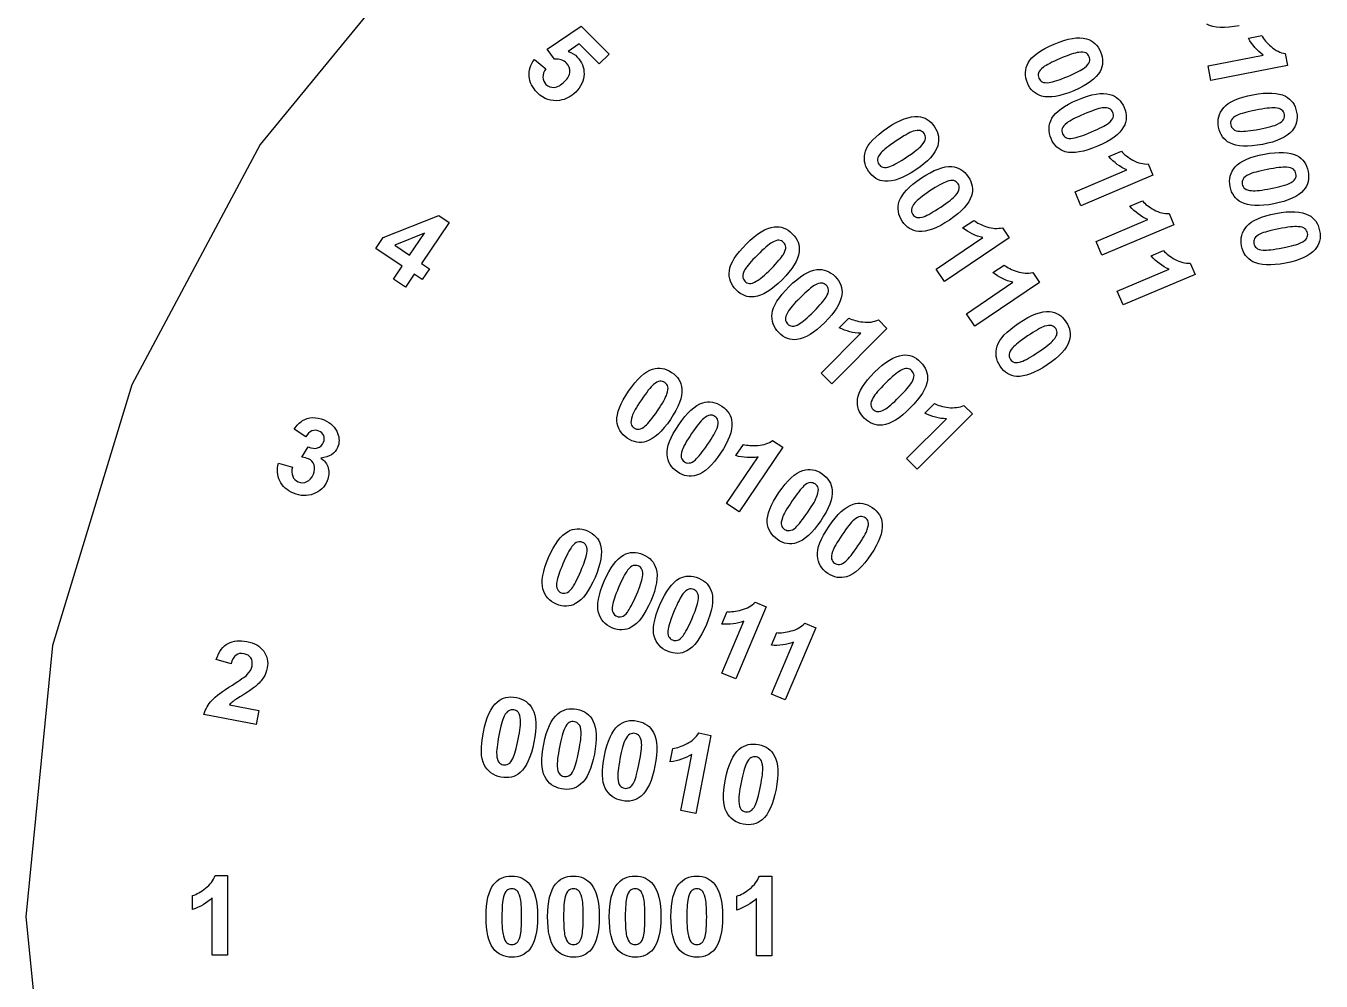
# Model space of a CAD drawing. Header units: millimetres. Extents: x -30 to 665, y 85 to 335.
# Drawn here: x 415 to 531.5, y 204.2 to 290.1 of the extents above; entities that cross this region are included whole.
import ezdxf

# ---------------------------------------------------------------- set-up
doc = ezdxf.new("R2010")
doc.units = ezdxf.units.MM
doc.layers.get('0').update_dxf_attribs({"lineweight": 25, "true_color": 0xffffff})
doc.layers.add('Gravure1', color=3, linetype='Continuous', lineweight=25, true_color=0x00ff00)

msp = doc.modelspace()

# ---------------------------------------------------------------- linework, layer by layer
for p, q in [((451.61, 298.39), (436.07, 279.45)), ((436.07, 279.45), (424.52, 257.84)), ((424.52, 257.84), (417.4, 234.39)), ((417.4, 234.39), (415, 210)), ((415, 210), (417.4, 185.61))]:
    msp.add_line(p, q)
at = {"layer": 'Gravure1'}
for p, q in [((461.89, 288.01), (464.95, 290.1)), ((464.95, 290.1), (467.46, 287.59)), ((524.97, 289.01), (526.17, 289.24)), ((462.54, 287.13), (461.89, 288.01)), ((464.78, 288.5), (463.79, 287.8)), ((466.57, 286.71), (464.78, 288.5)), ((460.74, 287.1), (461.78, 286.25)), ((467.46, 287.59), (466.57, 286.71)), ((521.34, 286.54), (526.3, 287.5)), ((528.28, 287.63), (528.49, 286.56)), ((521.59, 285.22), (521.34, 286.54)), ((528.49, 286.56), (521.59, 285.22)), ((512.43, 278.36), (513.55, 278.84)), ((515.95, 277.7), (516.38, 276.7)), ((509.38, 275.19), (514.04, 277.16)), ((516.38, 276.7), (509.91, 273.95)), ((509.91, 273.95), (509.38, 275.19)), ((514.32, 273.9), (515.44, 274.37)), ((447.14, 271.09), (452.14, 273.07)), ((452.14, 273.07), (453.08, 272.44)), ((511.28, 270.72), (515.93, 272.7)), ((517.85, 273.24), (518.27, 272.23)), ((450.86, 271.47), (448.18, 270.39)), ((449.52, 269.49), (450.86, 271.47)), ((453.08, 272.44), (450.6, 268.76)), ((499.26, 271.95), (500.27, 272.63)), ((502.85, 271.97), (503.46, 271.07)), ((518.27, 272.23), (511.8, 269.49)), ((446.48, 270.11), (447.14, 271.09)), ((448.18, 270.39), (449.52, 269.49)), ((496.89, 268.25), (501.08, 271.08)), ((503.46, 271.07), (497.64, 267.14)), ((511.8, 269.49), (511.28, 270.72)), ((448.86, 268.51), (446.48, 270.11)), ((516.22, 269.43), (517.34, 269.91)), ((448.07, 267.34), (448.86, 268.51)), ((450.6, 268.76), (451.32, 268.28)), ((451.32, 268.28), (450.66, 267.3)), ((497.64, 267.14), (496.89, 268.25)), ((501.98, 267.93), (502.99, 268.61)), ((513.17, 266.26), (517.83, 268.23)), ((519.74, 268.77), (520.17, 267.77)), ((449.15, 266.62), (448.07, 267.34)), ((449.94, 267.78), (449.15, 266.62)), ((450.66, 267.3), (449.94, 267.78)), ((499.6, 264.23), (503.79, 267.06)), ((506.17, 267.05), (500.35, 263.12)), ((505.57, 267.95), (506.17, 267.05)), ((520.17, 267.77), (513.7, 265.02)), ((513.7, 265.02), (513.17, 266.26)), ((488.17, 262.97), (489.03, 263.84)), ((491.69, 263.68), (492.46, 262.91)), ((500.35, 263.12), (499.6, 264.23)), ((486.54, 258.89), (490.11, 262.47)), ((492.46, 262.91), (487.49, 257.94)), ((487.49, 257.94), (486.54, 258.89)), ((500.15, 255.22), (495.18, 250.25)), ((495.86, 255.28), (496.72, 256.15)), ((499.38, 255.99), (500.15, 255.22)), ((494.23, 251.2), (497.8, 254.78)), ((440.18, 253.16), (439.13, 253.84)), ((482.17, 252.84), (483.08, 252.23)), ((439.82, 251.32), (440.39, 252.27)), ((478.85, 251.47), (479.54, 252.48)), ((483.08, 252.23), (479.15, 246.41)), ((437.73, 250.8), (438.98, 250.44)), ((478.03, 247.16), (480.86, 251.35)), ((495.18, 250.25), (494.23, 251.2)), ((479.15, 246.41), (478.03, 247.16)), ((481.6, 237.87), (478.85, 231.4)), ((480.59, 238.3), (481.6, 237.87)), ((477.6, 236.32), (478.07, 237.44)), ((477.61, 231.92), (479.59, 236.58)), ((482.06, 234.42), (482.54, 235.55)), ((486.06, 235.97), (483.31, 229.5)), ((485.06, 236.4), (486.06, 235.97)), ((482.08, 230.03), (484.05, 234.68)), ((433.45, 232.74), (432.13, 233.14)), ((478.85, 231.4), (477.61, 231.92)), ((483.31, 229.5), (482.08, 230.03)), ((433.3, 229.06), (435.96, 228.54)), ((435.96, 228.54), (435.72, 227.29)), ((435.72, 227.29), (431.01, 228.2)), ((476.62, 226.31), (475.26, 219.27)), ((475.53, 226.53), (476.62, 226.31)), ((472.96, 223.92), (473.2, 225.14)), ((473.91, 219.54), (474.9, 224.6)), ((475.26, 219.27), (473.91, 219.54)), ((432.03, 213.71), (433.14, 213.71)), ((433.14, 213.71), (433.14, 206.54)), ((480.98, 213.65), (482.09, 213.65)), ((482.09, 213.65), (482.09, 206.48)), ((430, 210.66), (430, 211.9)), ((431.77, 206.54), (431.77, 211.69)), ((478.95, 210.6), (478.95, 211.85)), ((480.72, 206.48), (480.72, 211.64)), ((433.14, 206.54), (431.77, 206.54)), ((482.09, 206.48), (480.72, 206.48))]:
    msp.add_line(p, q, dxfattribs=at)
for points in [[(524.15, 290.13), (522.85, 289.88), (521.88, 289.92), (521.22, 290.26)], [(507.51, 288.48), (508.72, 289), (509.68, 289.16), (510.4, 288.96)], [(510.4, 288.96), (510.98, 288.8), (511.41, 288.41), (511.67, 287.78)], [(526.3, 287.5), (525.76, 287.9), (525.31, 288.4), (524.97, 289.01)], [(526.17, 289.24), (526.34, 288.92), (526.63, 288.59), (527.02, 288.25)], [(463.79, 287.8), (464.11, 287.7), (464.38, 287.54), (464.6, 287.32)], [(505.17, 286.81), (505.49, 287.4), (506.27, 287.96), (507.51, 288.48)], [(527.02, 288.25), (527.42, 287.9), (527.84, 287.7), (528.28, 287.63)], [(460.27, 285.59), (460.22, 286.12), (460.38, 286.63), (460.74, 287.1)], [(463.64, 286.76), (463.37, 287.03), (463, 287.16), (462.54, 287.13)], [(463.94, 286), (463.96, 286.29), (463.86, 286.54), (463.64, 286.76)], [(464.6, 287.32), (465.02, 286.89), (465.22, 286.38), (465.21, 285.79)], [(505.09, 284.99), (504.83, 285.62), (504.85, 286.22), (505.17, 286.81)], [(508.04, 287.18), (507.29, 286.86), (506.78, 286.6), (506.53, 286.41)], [(509.71, 287.74), (509.35, 287.69), (508.8, 287.51), (508.04, 287.18)], [(510.34, 287.69), (510.19, 287.76), (509.98, 287.78), (509.71, 287.74)], [(510.23, 286.36), (510.48, 286.56), (510.63, 286.73), (510.68, 286.89)], [(510.65, 287.35), (510.59, 287.5), (510.48, 287.61), (510.34, 287.69)], [(510.68, 286.89), (510.72, 287.04), (510.71, 287.2), (510.65, 287.35)], [(511.67, 287.78), (511.94, 287.16), (511.92, 286.57), (511.63, 286.03)], [(461.01, 284.1), (460.56, 284.56), (460.31, 285.06), (460.27, 285.59)], [(461.78, 286.25), (461.59, 286.01), (461.5, 285.76), (461.51, 285.5)], [(461.51, 285.5), (461.52, 285.24), (461.61, 285.03), (461.78, 284.85)], [(463.46, 285.11), (463.77, 285.42), (463.93, 285.71), (463.94, 286)], [(465.21, 285.79), (465.19, 285.19), (464.94, 284.64), (464.46, 284.15)], [(506.09, 285.88), (506.05, 285.73), (506.06, 285.57), (506.12, 285.42)], [(506.53, 286.41), (506.28, 286.21), (506.13, 286.04), (506.09, 285.88)], [(507.06, 285.03), (507.41, 285.08), (507.97, 285.26), (508.72, 285.58)], [(508.72, 285.58), (509.48, 285.9), (509.98, 286.16), (510.23, 286.36)], [(511.63, 286.03), (511.28, 285.39), (510.49, 284.81), (509.27, 284.29)], [(461.78, 284.85), (461.98, 284.66), (462.23, 284.57), (462.53, 284.59)], [(462.53, 284.59), (462.83, 284.62), (463.14, 284.79), (463.46, 285.11)], [(506.37, 283.81), (505.79, 283.97), (505.36, 284.36), (505.09, 284.99)], [(506.12, 285.42), (506.18, 285.27), (506.29, 285.16), (506.43, 285.08)], [(509.27, 284.29), (508.05, 283.77), (507.09, 283.61), (506.37, 283.81)], [(506.43, 285.08), (506.58, 285.01), (506.79, 284.99), (507.06, 285.03)], [(463.01, 283.42), (462.25, 283.3), (461.59, 283.53), (461.01, 284.1)], [(464.46, 284.15), (464.05, 283.75), (463.57, 283.5), (463.01, 283.42)], [(507.3, 281.81), (507.62, 282.4), (508.4, 282.95), (509.63, 283.48)], [(509.63, 283.48), (510.84, 283.99), (511.81, 284.15), (512.52, 283.96)], [(512.52, 283.96), (513.11, 283.79), (513.53, 283.4), (513.8, 282.78)], [(522.75, 282.77), (523.18, 283.28), (524.06, 283.66), (525.38, 283.92)], [(525.38, 283.92), (526.67, 284.17), (527.64, 284.13), (528.3, 283.79)], [(528.3, 283.79), (528.84, 283.51), (529.18, 283.03), (529.31, 282.37)], [(492.51, 280.95), (493.6, 281.68), (494.51, 282.02), (495.25, 281.97)], [(495.25, 281.97), (495.86, 281.92), (496.35, 281.62), (496.73, 281.05)], [(510.17, 282.18), (509.41, 281.86), (508.91, 281.6), (508.66, 281.4)], [(511.83, 282.74), (511.48, 282.69), (510.92, 282.5), (510.17, 282.18)], [(512.46, 282.68), (512.32, 282.76), (512.11, 282.78), (511.83, 282.74)], [(512.77, 282.34), (512.71, 282.49), (512.61, 282.6), (512.46, 282.68)], [(512.8, 281.88), (512.85, 282.04), (512.84, 282.19), (512.77, 282.34)], [(513.8, 282.78), (514.06, 282.15), (514.05, 281.57), (513.75, 281.03)], [(522.29, 281), (522.16, 281.67), (522.31, 282.26), (522.75, 282.77)], [(523.99, 282.09), (523.71, 281.95), (523.53, 281.81), (523.45, 281.67)], [(525.63, 282.54), (524.82, 282.38), (524.28, 282.23), (523.99, 282.09)], [(527.38, 282.74), (527.02, 282.76), (526.44, 282.7), (525.63, 282.54)], [(527.98, 282.55), (527.85, 282.66), (527.65, 282.72), (527.38, 282.74)], [(528.21, 282.16), (528.18, 282.32), (528.1, 282.45), (527.98, 282.55)], [(528.14, 281.7), (528.22, 281.85), (528.25, 282), (528.21, 282.16)], [(529.31, 282.37), (529.44, 281.7), (529.3, 281.14), (528.9, 280.67)], [(490.53, 278.86), (490.74, 279.5), (491.39, 280.19), (492.51, 280.95)], [(496.73, 281.05), (497.11, 280.49), (497.2, 279.92), (497.02, 279.33)], [(507.22, 279.98), (506.95, 280.61), (506.98, 281.22), (507.3, 281.81)], [(508.21, 280.88), (508.17, 280.72), (508.18, 280.57), (508.24, 280.42)], [(508.66, 281.4), (508.41, 281.21), (508.26, 281.03), (508.21, 280.88)], [(510.85, 280.58), (511.6, 280.9), (512.11, 281.16), (512.36, 281.35)], [(513.75, 281.03), (513.4, 280.39), (512.62, 279.81), (511.39, 279.29)], [(512.36, 281.35), (512.61, 281.55), (512.75, 281.73), (512.8, 281.88)], [(523.3, 279.59), (522.75, 279.87), (522.42, 280.34), (522.29, 281)], [(523.45, 281.67), (523.37, 281.53), (523.35, 281.38), (523.38, 281.22)], [(523.38, 281.22), (523.41, 281.06), (523.49, 280.93), (523.62, 280.82)], [(523.62, 280.82), (523.74, 280.71), (523.94, 280.65), (524.22, 280.64)], [(524.22, 280.64), (524.58, 280.61), (525.16, 280.68), (525.96, 280.83)], [(525.96, 280.83), (526.77, 280.99), (527.31, 281.14), (527.6, 281.28)], [(527.6, 281.28), (527.89, 281.42), (528.07, 281.56), (528.14, 281.7)], [(493.28, 279.77), (492.6, 279.32), (492.15, 278.97), (491.95, 278.72)], [(494.81, 280.64), (494.47, 280.52), (493.96, 280.23), (493.28, 279.77)], [(495.44, 280.7), (495.28, 280.75), (495.07, 280.73), (494.81, 280.64)], [(495.81, 280.43), (495.72, 280.57), (495.59, 280.66), (495.44, 280.7)], [(495.58, 279.38), (495.79, 279.62), (495.91, 279.82), (495.92, 279.99)], [(495.92, 279.99), (495.94, 280.15), (495.9, 280.3), (495.81, 280.43)], [(508.5, 278.8), (507.91, 278.97), (507.48, 279.36), (507.22, 279.98)], [(508.24, 280.42), (508.31, 280.27), (508.41, 280.16), (508.56, 280.08)], [(508.56, 280.08), (508.7, 280), (508.91, 279.98), (509.18, 280.02)], [(509.18, 280.02), (509.54, 280.07), (510.09, 280.26), (510.85, 280.58)], [(528.9, 280.67), (528.42, 280.11), (527.53, 279.71), (526.23, 279.46)], [(490.8, 277.06), (490.42, 277.62), (490.33, 278.22), (490.53, 278.86)], [(491.95, 278.72), (491.74, 278.48), (491.63, 278.28), (491.61, 278.12)], [(494.25, 278.33), (494.93, 278.79), (495.38, 279.14), (495.58, 279.38)], [(497.02, 279.33), (496.8, 278.63), (496.14, 277.91), (495.04, 277.17)], [(511.39, 279.29), (510.18, 278.77), (509.21, 278.61), (508.5, 278.8)], [(513.55, 278.84), (513.79, 278.56), (514.14, 278.29), (514.59, 278.04)], [(526.23, 279.46), (524.93, 279.2), (523.95, 279.25), (523.3, 279.59)], [(523.78, 277.43), (524.22, 277.94), (525.09, 278.33), (526.41, 278.58)], [(526.41, 278.58), (527.71, 278.83), (528.68, 278.79), (529.34, 278.45)], [(491.61, 278.12), (491.6, 277.96), (491.64, 277.81), (491.73, 277.68)], [(491.73, 277.68), (491.82, 277.54), (491.94, 277.45), (492.1, 277.4)], [(492.1, 277.4), (492.26, 277.36), (492.46, 277.38), (492.72, 277.47)], [(492.72, 277.47), (493.06, 277.59), (493.57, 277.87), (494.25, 278.33)], [(495.55, 276.44), (496.64, 277.17), (497.55, 277.52), (498.29, 277.46)], [(498.29, 277.46), (498.9, 277.41), (499.39, 277.11), (499.77, 276.55)], [(514.04, 277.16), (513.43, 277.44), (512.89, 277.83), (512.43, 278.36)], [(514.59, 278.04), (515.05, 277.79), (515.5, 277.67), (515.95, 277.7)], [(523.33, 275.67), (523.2, 276.34), (523.35, 276.93), (523.78, 277.43)], [(528.41, 277.4), (528.06, 277.43), (527.47, 277.36), (526.67, 277.2)], [(529.02, 277.22), (528.89, 277.32), (528.69, 277.38), (528.41, 277.4)], [(529.34, 278.45), (529.88, 278.17), (530.21, 277.7), (530.34, 277.03)], [(492.28, 276.14), (491.68, 276.19), (491.18, 276.49), (490.8, 277.06)], [(495.04, 277.17), (493.94, 276.43), (493.02, 276.09), (492.28, 276.14)], [(493.57, 274.35), (493.78, 274.99), (494.43, 275.69), (495.55, 276.44)], [(497.85, 276.13), (497.51, 276.01), (497, 275.73), (496.32, 275.27)], [(498.48, 276.2), (498.32, 276.24), (498.11, 276.22), (497.85, 276.13)], [(498.85, 275.92), (498.76, 276.06), (498.63, 276.15), (498.48, 276.2)], [(499.77, 276.55), (500.15, 275.98), (500.24, 275.41), (500.06, 274.82)], [(524.49, 276.33), (524.41, 276.19), (524.39, 276.04), (524.42, 275.88)], [(525.03, 276.76), (524.74, 276.62), (524.56, 276.48), (524.49, 276.33)], [(526.67, 277.2), (525.86, 277.05), (525.32, 276.9), (525.03, 276.76)], [(528.64, 275.94), (528.92, 276.08), (529.1, 276.22), (529.18, 276.36)], [(529.25, 276.82), (529.22, 276.98), (529.14, 277.11), (529.02, 277.22)], [(529.18, 276.36), (529.26, 276.51), (529.28, 276.66), (529.25, 276.82)], [(530.34, 277.03), (530.47, 276.37), (530.34, 275.8), (529.93, 275.33)], [(496.32, 275.27), (495.64, 274.81), (495.19, 274.46), (494.99, 274.22)], [(498.63, 274.87), (498.83, 275.11), (498.95, 275.32), (498.96, 275.48)], [(498.96, 275.48), (498.98, 275.64), (498.94, 275.79), (498.85, 275.92)], [(524.33, 274.25), (523.79, 274.53), (523.46, 275), (523.33, 275.67)], [(524.42, 275.88), (524.45, 275.72), (524.53, 275.59), (524.65, 275.48)], [(524.65, 275.48), (524.78, 275.38), (524.98, 275.32), (525.26, 275.3)], [(525.26, 275.3), (525.61, 275.27), (526.19, 275.34), (527, 275.5)], [(527, 275.5), (527.81, 275.65), (528.35, 275.8), (528.64, 275.94)], [(529.93, 275.33), (529.46, 274.78), (528.57, 274.37), (527.27, 274.12)], [(493.84, 272.55), (493.46, 273.11), (493.37, 273.72), (493.57, 274.35)], [(494.99, 274.22), (494.78, 273.98), (494.67, 273.78), (494.65, 273.61)], [(495.77, 272.96), (496.1, 273.08), (496.61, 273.37), (497.29, 273.83)], [(497.29, 273.83), (497.97, 274.28), (498.42, 274.63), (498.63, 274.87)], [(500.06, 274.82), (499.84, 274.12), (499.18, 273.4), (498.08, 272.66)], [(515.93, 272.7), (515.32, 272.97), (514.78, 273.37), (514.32, 273.9)], [(515.44, 274.37), (515.68, 274.1), (516.03, 273.83), (516.49, 273.58)], [(527.27, 274.12), (525.97, 273.87), (524.99, 273.91), (524.33, 274.25)], [(494.65, 273.61), (494.64, 273.45), (494.68, 273.31), (494.77, 273.17)], [(494.77, 273.17), (494.86, 273.04), (494.98, 272.95), (495.14, 272.9)], [(495.14, 272.9), (495.3, 272.85), (495.5, 272.87), (495.77, 272.96)], [(498.08, 272.66), (496.98, 271.92), (496.06, 271.58), (495.32, 271.64)], [(516.49, 273.58), (516.94, 273.32), (517.4, 273.21), (517.85, 273.24)], [(524.82, 272.1), (525.26, 272.61), (526.13, 272.99), (527.45, 273.25)], [(527.45, 273.25), (528.74, 273.5), (529.72, 273.45), (530.38, 273.11)], [(530.38, 273.11), (530.92, 272.83), (531.25, 272.36), (531.38, 271.69)], [(479.82, 270.51), (480.75, 271.45), (481.58, 271.96), (482.32, 272.04)], [(482.32, 272.04), (482.92, 272.11), (483.46, 271.91), (483.94, 271.43)], [(495.32, 271.64), (494.72, 271.68), (494.22, 271.99), (493.84, 272.55)], [(501.08, 271.08), (500.42, 271.23), (499.82, 271.52), (499.26, 271.95)], [(500.27, 272.63), (500.56, 272.4), (500.96, 272.21), (501.45, 272.05)], [(501.45, 272.05), (501.95, 271.89), (502.41, 271.86), (502.85, 271.97)], [(524.36, 270.33), (524.23, 271), (524.39, 271.59), (524.82, 272.1)], [(527.7, 271.87), (526.9, 271.71), (526.35, 271.56), (526.07, 271.42)], [(529.45, 272.06), (529.09, 272.09), (528.51, 272.02), (527.7, 271.87)], [(530.05, 271.88), (529.93, 271.98), (529.73, 272.05), (529.45, 272.06)], [(530.29, 271.48), (530.26, 271.64), (530.18, 271.77), (530.05, 271.88)], [(530.22, 271.03), (530.3, 271.17), (530.32, 271.32), (530.29, 271.48)], [(531.38, 271.69), (531.51, 271.03), (531.37, 270.46), (530.97, 270)], [(478.28, 268.09), (478.36, 268.76), (478.87, 269.57), (479.82, 270.51)], [(482.14, 270.65), (481.83, 270.47), (481.38, 270.09), (480.8, 269.51)], [(482.74, 270.84), (482.58, 270.85), (482.38, 270.79), (482.14, 270.65)], [(483.16, 270.64), (483.04, 270.75), (482.9, 270.82), (482.74, 270.84)], [(483.35, 270.22), (483.34, 270.39), (483.27, 270.53), (483.16, 270.64)], [(483.94, 271.43), (484.42, 270.95), (484.63, 270.4), (484.55, 269.79)], [(525.37, 268.91), (524.83, 269.19), (524.49, 269.66), (524.36, 270.33)], [(525.52, 271), (525.45, 270.85), (525.43, 270.7), (525.46, 270.54)], [(525.46, 270.54), (525.49, 270.38), (525.57, 270.25), (525.69, 270.15)], [(526.07, 271.42), (525.78, 271.28), (525.6, 271.14), (525.52, 271)], [(528.04, 270.16), (528.84, 270.32), (529.39, 270.46), (529.67, 270.6)], [(529.67, 270.6), (529.96, 270.74), (530.14, 270.88), (530.22, 271.03)], [(480.8, 269.51), (480.22, 268.93), (479.85, 268.5), (479.69, 268.23)], [(482.03, 268.28), (482.61, 268.86), (482.98, 269.29), (483.14, 269.57)], [(484.55, 269.79), (484.47, 269.06), (483.96, 268.23), (483.02, 267.29)], [(483.14, 269.57), (483.3, 269.84), (483.37, 270.06), (483.35, 270.22)], [(517.83, 268.23), (517.22, 268.51), (516.68, 268.91), (516.22, 269.43)], [(517.34, 269.91), (517.58, 269.63), (517.93, 269.37), (518.38, 269.11)], [(525.69, 270.15), (525.82, 270.04), (526.02, 269.98), (526.29, 269.96)], [(526.29, 269.96), (526.65, 269.94), (527.23, 270), (528.04, 270.16)], [(530.97, 270), (530.5, 269.44), (529.61, 269.03), (528.3, 268.78)], [(478.89, 266.37), (478.41, 266.85), (478.2, 267.43), (478.28, 268.09)], [(479.69, 268.23), (479.53, 267.95), (479.46, 267.73), (479.48, 267.57)], [(480.7, 267.15), (481, 267.32), (481.45, 267.7), (482.03, 268.28)], [(483.66, 266.67), (484.59, 267.6), (485.43, 268.11), (486.16, 268.2)], [(486.16, 268.2), (486.77, 268.27), (487.31, 268.06), (487.79, 267.58)], [(502.99, 268.61), (503.28, 268.38), (503.67, 268.19), (504.16, 268.03)], [(504.16, 268.03), (504.66, 267.87), (505.13, 267.84), (505.57, 267.95)], [(518.38, 269.11), (518.84, 268.86), (519.29, 268.74), (519.74, 268.77)], [(528.3, 268.78), (527, 268.53), (526.03, 268.57), (525.37, 268.91)], [(479.48, 267.57), (479.5, 267.41), (479.56, 267.27), (479.68, 267.16)], [(479.68, 267.16), (479.79, 267.04), (479.93, 266.98), (480.09, 266.96)], [(480.09, 266.96), (480.26, 266.94), (480.46, 267.01), (480.7, 267.15)], [(483.02, 267.29), (482.09, 266.35), (481.25, 265.84), (480.52, 265.76)], [(486.58, 266.99), (486.42, 267.01), (486.22, 266.95), (485.98, 266.81)], [(487, 266.8), (486.89, 266.91), (486.75, 266.98), (486.58, 266.99)], [(487.79, 267.58), (488.27, 267.1), (488.47, 266.56), (488.4, 265.94)], [(503.79, 267.06), (503.14, 267.21), (502.53, 267.5), (501.98, 267.93)], [(480.52, 265.76), (479.91, 265.69), (479.37, 265.89), (478.89, 266.37)], [(482.12, 264.25), (482.2, 264.91), (482.71, 265.72), (483.66, 266.67)], [(484.64, 265.67), (484.06, 265.09), (483.69, 264.66), (483.54, 264.38)], [(485.98, 266.81), (485.67, 266.63), (485.23, 266.25), (484.64, 265.67)], [(485.87, 264.44), (486.45, 265.02), (486.82, 265.45), (486.98, 265.72)], [(488.4, 265.94), (488.32, 265.22), (487.8, 264.38), (486.87, 263.45)], [(486.98, 265.72), (487.14, 266), (487.21, 266.22), (487.2, 266.38)], [(487.2, 266.38), (487.18, 266.54), (487.12, 266.68), (487, 266.8)], [(504.34, 263.4), (505.43, 264.14), (506.35, 264.48), (507.08, 264.42)], [(482.73, 262.53), (482.25, 263.01), (482.05, 263.58), (482.12, 264.25)], [(483.54, 264.38), (483.38, 264.11), (483.31, 263.89), (483.32, 263.73)], [(483.32, 263.73), (483.34, 263.57), (483.41, 263.43), (483.52, 263.31)], [(483.52, 263.31), (483.64, 263.2), (483.77, 263.13), (483.94, 263.12)], [(486.87, 263.45), (485.93, 262.51), (485.09, 262), (484.36, 261.91)], [(484.54, 263.3), (484.85, 263.48), (485.29, 263.86), (485.87, 264.44)], [(489.03, 263.84), (489.36, 263.67), (489.78, 263.55), (490.3, 263.49)], [(490.3, 263.49), (490.81, 263.42), (491.28, 263.49), (491.69, 263.68)], [(502.37, 261.32), (502.57, 261.96), (503.23, 262.65), (504.34, 263.4)], [(507.08, 264.42), (507.69, 264.38), (508.18, 264.07), (508.56, 263.51)], [(508.56, 263.51), (508.94, 262.95), (509.04, 262.37), (508.85, 261.79)], [(484.36, 261.91), (483.76, 261.84), (483.21, 262.05), (482.73, 262.53)], [(483.94, 263.12), (484.1, 263.1), (484.3, 263.16), (484.54, 263.3)], [(490.11, 262.47), (489.44, 262.49), (488.79, 262.66), (488.17, 262.97)], [(505.11, 262.23), (504.43, 261.77), (503.99, 261.42), (503.78, 261.18)], [(506.64, 263.1), (506.3, 262.98), (505.79, 262.69), (505.11, 262.23)], [(507.27, 263.16), (507.11, 263.21), (506.9, 263.19), (506.64, 263.1)], [(507.64, 262.89), (507.55, 263.02), (507.43, 263.11), (507.27, 263.16)], [(507.42, 261.84), (507.63, 262.08), (507.74, 262.28), (507.75, 262.44)], [(507.75, 262.44), (507.77, 262.6), (507.73, 262.75), (507.64, 262.89)], [(502.64, 259.51), (502.26, 260.08), (502.17, 260.68), (502.37, 261.32)], [(503.78, 261.18), (503.57, 260.94), (503.46, 260.74), (503.44, 260.58)], [(506.08, 260.79), (506.77, 261.25), (507.21, 261.6), (507.42, 261.84)], [(508.85, 261.79), (508.63, 261.09), (507.97, 260.37), (506.87, 259.63)], [(491.35, 258.98), (492.28, 259.91), (493.12, 260.42), (493.85, 260.51)], [(493.85, 260.51), (494.46, 260.58), (495, 260.37), (495.48, 259.89)], [(495.48, 259.89), (495.96, 259.41), (496.16, 258.87), (496.09, 258.26)], [(503.44, 260.58), (503.43, 260.42), (503.47, 260.27), (503.56, 260.13)], [(503.56, 260.13), (503.65, 260), (503.77, 259.91), (503.93, 259.86)], [(503.93, 259.86), (504.09, 259.81), (504.3, 259.84), (504.56, 259.93)], [(504.56, 259.93), (504.89, 260.04), (505.4, 260.33), (506.08, 260.79)], [(469.22, 257.28), (469.96, 258.37), (470.68, 259.03), (471.38, 259.26)], [(471.38, 259.26), (471.96, 259.44), (472.53, 259.34), (473.09, 258.96)], [(473.09, 258.96), (473.66, 258.59), (473.96, 258.09), (474.01, 257.47)], [(489.81, 256.56), (489.89, 257.22), (490.4, 258.03), (491.35, 258.98)], [(493.67, 259.12), (493.36, 258.94), (492.91, 258.56), (492.33, 257.98)], [(494.27, 259.3), (494.11, 259.32), (493.91, 259.26), (493.67, 259.12)], [(494.69, 259.11), (494.58, 259.22), (494.44, 259.29), (494.27, 259.3)], [(494.67, 258.03), (494.83, 258.31), (494.9, 258.53), (494.89, 258.69)], [(494.89, 258.69), (494.87, 258.85), (494.81, 258.99), (494.69, 259.11)], [(504.12, 258.6), (503.51, 258.65), (503.02, 258.95), (502.64, 259.51)], [(506.87, 259.63), (505.77, 258.89), (504.85, 258.54), (504.12, 258.6)], [(471.47, 257.86), (471.2, 257.63), (470.83, 257.17), (470.37, 256.49)], [(472.03, 258.16), (471.86, 258.14), (471.68, 258.04), (471.47, 257.86)], [(472.47, 258.04), (472.34, 258.13), (472.19, 258.17), (472.03, 258.16)], [(472.74, 257.67), (472.7, 257.83), (472.61, 257.95), (472.47, 258.04)], [(472.66, 256.99), (472.76, 257.29), (472.79, 257.52), (472.74, 257.67)], [(492.33, 257.98), (491.75, 257.4), (491.38, 256.97), (491.22, 256.69)], [(493.56, 256.75), (494.14, 257.33), (494.51, 257.76), (494.67, 258.03)], [(496.09, 258.26), (496, 257.53), (495.49, 256.7), (494.56, 255.76)], [(468.17, 254.61), (468.12, 255.28), (468.47, 256.17), (469.22, 257.28)], [(470.37, 256.49), (469.91, 255.81), (469.63, 255.31), (469.53, 255.01)], [(471.82, 255.51), (472.27, 256.19), (472.56, 256.69), (472.66, 256.99)], [(474.01, 257.47), (474.06, 256.74), (473.72, 255.83), (472.98, 254.73)], [(475.89, 256.22), (476.47, 256.4), (477.04, 256.3), (477.6, 255.92)], [(490.42, 254.84), (489.94, 255.32), (489.74, 255.89), (489.81, 256.56)], [(491.22, 256.69), (491.07, 256.42), (490.99, 256.2), (491.01, 256.04)], [(492.23, 255.61), (492.54, 255.79), (492.98, 256.17), (493.56, 256.75)], [(470.72, 254.14), (470.99, 254.38), (471.36, 254.83), (471.82, 255.51)], [(473.73, 254.24), (474.46, 255.33), (475.18, 255.99), (475.89, 256.22)], [(477.6, 255.92), (478.16, 255.55), (478.47, 255.05), (478.51, 254.43)], [(491.01, 256.04), (491.03, 255.88), (491.09, 255.74), (491.21, 255.63)], [(491.21, 255.63), (491.32, 255.51), (491.46, 255.44), (491.63, 255.43)], [(491.63, 255.43), (491.79, 255.41), (491.99, 255.47), (492.23, 255.61)], [(494.56, 255.76), (493.62, 254.82), (492.78, 254.31), (492.05, 254.22)], [(497.8, 254.78), (497.13, 254.8), (496.48, 254.97), (495.86, 255.28)], [(496.72, 256.15), (497.05, 255.98), (497.47, 255.86), (497.99, 255.8)], [(497.99, 255.8), (498.5, 255.74), (498.97, 255.8), (499.38, 255.99)], [(439.13, 253.84), (439.37, 254.19), (439.62, 254.45), (439.88, 254.62)], [(439.88, 254.62), (440.14, 254.79), (440.44, 254.87), (440.78, 254.89)], [(440.78, 254.89), (441.13, 254.9), (441.47, 254.83), (441.83, 254.68)], [(441.83, 254.68), (442.43, 254.42), (442.84, 254.02), (443.04, 253.48)], [(469.1, 253.04), (468.53, 253.42), (468.22, 253.94), (468.17, 254.61)], [(469.53, 255.01), (469.43, 254.71), (469.4, 254.48), (469.45, 254.33)], [(469.45, 254.33), (469.49, 254.17), (469.59, 254.05), (469.72, 253.96)], [(470.17, 253.85), (470.33, 253.86), (470.52, 253.96), (470.72, 254.14)], [(472.98, 254.73), (472.24, 253.63), (471.52, 252.97), (470.81, 252.75)], [(472.68, 251.57), (472.63, 252.24), (472.97, 253.13), (473.73, 254.24)], [(475.98, 254.82), (475.71, 254.58), (475.34, 254.13), (474.88, 253.45)], [(476.53, 255.12), (476.37, 255.1), (476.18, 255), (475.98, 254.82)], [(476.98, 255), (476.85, 255.09), (476.7, 255.13), (476.53, 255.12)], [(477.25, 254.63), (477.21, 254.79), (477.11, 254.91), (476.98, 255)], [(477.17, 253.95), (477.27, 254.25), (477.3, 254.48), (477.25, 254.63)], [(478.51, 254.43), (478.57, 253.7), (478.23, 252.79), (477.49, 251.69)], [(492.05, 254.22), (491.44, 254.15), (490.9, 254.36), (490.42, 254.84)], [(440.73, 253.69), (440.52, 253.6), (440.33, 253.43), (440.18, 253.16)], [(441.36, 253.68), (441.15, 253.77), (440.94, 253.77), (440.73, 253.69)], [(441.79, 253.27), (441.72, 253.45), (441.58, 253.59), (441.36, 253.68)], [(441.77, 252.67), (441.86, 252.88), (441.87, 253.08), (441.79, 253.27)], [(443.04, 253.48), (443.21, 253.03), (443.21, 252.61), (443.04, 252.21)], [(470.81, 252.75), (470.23, 252.56), (469.66, 252.66), (469.1, 253.04)], [(469.72, 253.96), (469.85, 253.87), (470, 253.83), (470.17, 253.85)], [(474.88, 253.45), (474.42, 252.76), (474.14, 252.27), (474.04, 251.97)], [(476.32, 252.47), (476.78, 253.15), (477.06, 253.65), (477.17, 253.95)], [(480.85, 252.39), (481.37, 252.42), (481.81, 252.57), (482.17, 252.84)], [(440.39, 252.27), (440.72, 252.12), (441, 252.08), (441.24, 252.16)], [(441.24, 252.16), (441.48, 252.24), (441.66, 252.41), (441.77, 252.67)], [(443.04, 252.21), (442.8, 251.65), (442.3, 251.33), (441.54, 251.25)], [(474.04, 251.97), (473.93, 251.67), (473.91, 251.44), (473.95, 251.29)], [(475.23, 251.1), (475.5, 251.34), (475.86, 251.79), (476.32, 252.47)], [(477.49, 251.69), (476.75, 250.59), (476.02, 249.93), (475.32, 249.71)], [(479.54, 252.48), (479.89, 252.38), (480.33, 252.35), (480.85, 252.39)], [(437.84, 249.2), (437.6, 249.7), (437.56, 250.23), (437.73, 250.8)], [(440.43, 251.17), (440.27, 251.24), (440.07, 251.29), (439.82, 251.32)], [(440.92, 250.64), (440.83, 250.89), (440.67, 251.07), (440.43, 251.17)], [(440.86, 249.8), (440.99, 250.11), (441.01, 250.39), (440.92, 250.64)], [(441.54, 251.25), (441.87, 251.02), (442.09, 250.72), (442.2, 250.35)], [(473.61, 250), (473.04, 250.38), (472.73, 250.9), (472.68, 251.57)], [(473.95, 251.29), (474, 251.13), (474.09, 251.01), (474.23, 250.92)], [(474.23, 250.92), (474.36, 250.83), (474.51, 250.79), (474.67, 250.81)], [(474.67, 250.81), (474.84, 250.82), (475.02, 250.92), (475.23, 251.1)], [(480.86, 251.35), (480.2, 251.24), (479.53, 251.28), (478.85, 251.47)], [(438.98, 250.44), (438.89, 250.12), (438.9, 249.84), (439, 249.61)], [(439, 249.61), (439.09, 249.38), (439.26, 249.21), (439.5, 249.11)], [(440.27, 249.13), (440.52, 249.25), (440.72, 249.47), (440.86, 249.8)], [(442.2, 250.35), (442.3, 249.98), (442.27, 249.6), (442.1, 249.21)], [(475.32, 249.71), (474.74, 249.52), (474.17, 249.62), (473.61, 250)], [(482.74, 248.16), (483.48, 249.25), (484.2, 249.91), (484.9, 250.14)], [(484.9, 250.14), (485.48, 250.32), (486.06, 250.22), (486.62, 249.84)], [(486.62, 249.84), (487.18, 249.46), (487.48, 248.97), (487.53, 248.35)], [(439.07, 248.08), (438.49, 248.33), (438.08, 248.7), (437.84, 249.2)], [(439.5, 249.11), (439.76, 249), (440.01, 249.01), (440.27, 249.13)], [(442.1, 249.21), (441.86, 248.64), (441.45, 248.25), (440.87, 248.02)], [(484.99, 248.74), (484.72, 248.5), (484.36, 248.05), (483.9, 247.36)], [(485.55, 249.04), (485.38, 249.02), (485.2, 248.92), (484.99, 248.74)], [(486, 248.92), (485.86, 249.01), (485.71, 249.05), (485.55, 249.04)], [(486.27, 248.55), (486.22, 248.71), (486.13, 248.83), (486, 248.92)], [(486.18, 247.87), (486.28, 248.17), (486.31, 248.39), (486.27, 248.55)], [(487.53, 248.35), (487.59, 247.62), (487.24, 246.71), (486.5, 245.61)], [(440.87, 248.02), (440.29, 247.8), (439.69, 247.82), (439.07, 248.08)], [(481.69, 245.49), (481.64, 246.16), (481.99, 247.05), (482.74, 248.16)], [(483.9, 247.36), (483.44, 246.68), (483.16, 246.19), (483.05, 245.89)], [(485.34, 246.39), (485.8, 247.07), (486.08, 247.56), (486.18, 247.87)], [(487.25, 245.12), (487.99, 246.21), (488.71, 246.87), (489.41, 247.1)], [(489.41, 247.1), (489.99, 247.28), (490.56, 247.18), (491.13, 246.8)], [(483.05, 245.89), (482.95, 245.59), (482.92, 245.36), (482.97, 245.21)], [(484.25, 245.02), (484.51, 245.26), (484.88, 245.71), (485.34, 246.39)], [(490.06, 246), (489.89, 245.98), (489.71, 245.88), (489.5, 245.7)], [(490.5, 245.88), (490.37, 245.97), (490.22, 246.01), (490.06, 246)], [(490.77, 245.51), (490.73, 245.67), (490.64, 245.79), (490.5, 245.88)], [(491.13, 246.8), (491.69, 246.42), (491.99, 245.93), (492.04, 245.31)], [(463.77, 244.66), (464.3, 244.95), (464.88, 244.96), (465.51, 244.7)], [(465.51, 244.7), (466.13, 244.43), (466.53, 244), (466.69, 243.41)], [(482.62, 243.92), (482.06, 244.3), (481.75, 244.82), (481.69, 245.49)], [(482.97, 245.21), (483.02, 245.05), (483.11, 244.93), (483.24, 244.84)], [(483.24, 244.84), (483.38, 244.75), (483.53, 244.71), (483.69, 244.73)], [(483.69, 244.73), (483.85, 244.74), (484.04, 244.84), (484.25, 245.02)], [(486.5, 245.61), (485.76, 244.51), (485.04, 243.85), (484.33, 243.63)], [(486.2, 242.45), (486.15, 243.12), (486.5, 244.01), (487.25, 245.12)], [(489.5, 245.7), (489.23, 245.46), (488.86, 245.01), (488.4, 244.32)], [(489.85, 243.35), (490.3, 244.03), (490.59, 244.52), (490.69, 244.82)], [(490.69, 244.82), (490.79, 245.13), (490.82, 245.35), (490.77, 245.51)], [(492.04, 245.31), (492.09, 244.58), (491.75, 243.67), (491.01, 242.57)], [(462.02, 242.31), (462.54, 243.52), (463.12, 244.3), (463.77, 244.66)], [(464.61, 243.7), (464.46, 243.66), (464.29, 243.52), (464.12, 243.31)], [(465.07, 243.67), (464.92, 243.74), (464.77, 243.75), (464.61, 243.7)], [(465.41, 243.36), (465.34, 243.51), (465.22, 243.61), (465.07, 243.67)], [(484.33, 243.63), (483.75, 243.44), (483.18, 243.54), (482.62, 243.92)], [(488.4, 244.32), (487.95, 243.64), (487.66, 243.15), (487.56, 242.85)], [(464.12, 243.31), (463.9, 243.02), (463.63, 242.5), (463.31, 241.75)], [(464.91, 241.07), (465.23, 241.82), (465.41, 242.36), (465.46, 242.67)], [(465.46, 242.67), (465.5, 242.99), (465.49, 243.22), (465.41, 243.36)], [(466.69, 243.41), (466.88, 242.7), (466.72, 241.74), (466.2, 240.52)], [(467.03, 240.18), (467.54, 241.4), (468.13, 242.18), (468.77, 242.53)], [(468.77, 242.53), (469.31, 242.83), (469.89, 242.84), (470.51, 242.57)], [(470.51, 242.57), (471.14, 242.31), (471.53, 241.88), (471.69, 241.28)], [(487.13, 240.88), (486.56, 241.26), (486.25, 241.78), (486.2, 242.45)], [(487.56, 242.85), (487.46, 242.55), (487.43, 242.32), (487.48, 242.17)], [(488.75, 241.98), (489.02, 242.21), (489.39, 242.67), (489.85, 243.35)], [(491.01, 242.57), (490.27, 241.47), (489.55, 240.81), (488.84, 240.58)], [(461.51, 239.49), (461.33, 240.13), (461.5, 241.07), (462.02, 242.31)], [(463.31, 241.75), (462.99, 240.99), (462.81, 240.45), (462.76, 240.14)], [(469.13, 241.18), (468.91, 240.9), (468.64, 240.38), (468.32, 239.62)], [(469.62, 241.58), (469.46, 241.53), (469.3, 241.4), (469.13, 241.18)], [(470.08, 241.55), (469.93, 241.61), (469.78, 241.62), (469.62, 241.58)], [(470.42, 241.24), (470.34, 241.38), (470.23, 241.49), (470.08, 241.55)], [(470.46, 240.55), (470.51, 240.86), (470.49, 241.09), (470.42, 241.24)], [(471.69, 241.28), (471.89, 240.58), (471.73, 239.62), (471.21, 238.39)], [(487.48, 242.17), (487.52, 242.01), (487.62, 241.89), (487.75, 241.8)], [(487.75, 241.8), (487.88, 241.71), (488.03, 241.67), (488.2, 241.69)], [(488.2, 241.69), (488.36, 241.7), (488.55, 241.8), (488.75, 241.98)], [(462.76, 240.14), (462.72, 239.82), (462.74, 239.6), (462.81, 239.45)], [(464.1, 239.51), (464.32, 239.79), (464.59, 240.31), (464.91, 241.07)], [(466.2, 240.52), (465.69, 239.3), (465.1, 238.51), (464.45, 238.16)], [(466.51, 237.36), (466.33, 238.01), (466.5, 238.95), (467.03, 240.18)], [(469.92, 238.94), (470.24, 239.7), (470.42, 240.23), (470.46, 240.55)], [(472.03, 238.06), (472.55, 239.27), (473.13, 240.06), (473.78, 240.41)], [(473.78, 240.41), (474.31, 240.7), (474.89, 240.71), (475.52, 240.45)], [(475.52, 240.45), (476.14, 240.19), (476.53, 239.76), (476.7, 239.16)], [(488.84, 240.58), (488.26, 240.4), (487.69, 240.5), (487.13, 240.88)], [(462.72, 238.12), (462.09, 238.39), (461.69, 238.84), (461.51, 239.49)], [(462.81, 239.45), (462.89, 239.31), (463, 239.21), (463.15, 239.14)], [(463.15, 239.14), (463.3, 239.08), (463.45, 239.07), (463.61, 239.12)], [(463.61, 239.12), (463.77, 239.16), (463.93, 239.29), (464.1, 239.51)], [(468.32, 239.62), (467.99, 238.87), (467.81, 238.33), (467.77, 238.02)], [(469.11, 237.39), (469.32, 237.67), (469.59, 238.19), (469.92, 238.94)], [(474.13, 239.06), (473.91, 238.77), (473.64, 238.25), (473.32, 237.5)], [(474.62, 239.45), (474.46, 239.41), (474.3, 239.27), (474.13, 239.06)], [(475.08, 239.43), (474.93, 239.49), (474.78, 239.5), (474.62, 239.45)], [(475.42, 239.11), (475.34, 239.26), (475.23, 239.36), (475.08, 239.43)], [(475.47, 238.42), (475.51, 238.74), (475.5, 238.97), (475.42, 239.11)], [(476.7, 239.16), (476.89, 238.45), (476.73, 237.49), (476.21, 236.27)], [(464.45, 238.16), (463.92, 237.87), (463.34, 237.85), (462.72, 238.12)], [(467.77, 238.02), (467.72, 237.7), (467.74, 237.47), (467.82, 237.33)], [(471.21, 238.39), (470.69, 237.18), (470.11, 236.39), (469.46, 236.03)], [(471.52, 235.24), (471.34, 235.88), (471.51, 236.82), (472.03, 238.06)], [(474.92, 236.82), (475.24, 237.57), (475.42, 238.11), (475.47, 238.42)], [(479.38, 237.59), (479.88, 237.73), (480.29, 237.96), (480.59, 238.3)], [(467.72, 235.99), (467.09, 236.26), (466.69, 236.72), (466.51, 237.36)], [(467.82, 237.33), (467.89, 237.19), (468.01, 237.08), (468.16, 237.02)], [(468.16, 237.02), (468.3, 236.96), (468.46, 236.95), (468.62, 236.99)], [(468.62, 236.99), (468.77, 237.04), (468.94, 237.17), (469.11, 237.39)], [(473.32, 237.5), (473, 236.74), (472.82, 236.21), (472.77, 235.89)], [(474.11, 235.26), (474.33, 235.54), (474.6, 236.06), (474.92, 236.82)], [(479.59, 236.58), (478.96, 236.35), (478.29, 236.26), (477.6, 236.32)], [(478.07, 237.44), (478.44, 237.41), (478.87, 237.46), (479.38, 237.59)], [(469.46, 236.03), (468.92, 235.74), (468.34, 235.73), (467.72, 235.99)], [(472.77, 235.89), (472.73, 235.58), (472.75, 235.35), (472.82, 235.2)], [(476.21, 236.27), (475.69, 235.05), (475.11, 234.26), (474.46, 233.91)], [(482.54, 235.55), (482.9, 235.51), (483.34, 235.57), (483.84, 235.7)], [(483.84, 235.7), (484.35, 235.83), (484.75, 236.07), (485.06, 236.4)], [(432.13, 233.14), (432.36, 233.86), (432.71, 234.34), (433.19, 234.58)], [(433.19, 234.58), (433.68, 234.82), (434.23, 234.88), (434.87, 234.76)], [(434.87, 234.76), (435.56, 234.63), (436.07, 234.33), (436.39, 233.88)], [(472.73, 233.87), (472.1, 234.14), (471.69, 234.59), (471.52, 235.24)], [(472.82, 235.2), (472.9, 235.06), (473.01, 234.96), (473.16, 234.89)], [(473.16, 234.89), (473.31, 234.83), (473.46, 234.82), (473.62, 234.87)], [(473.62, 234.87), (473.78, 234.91), (473.94, 235.05), (474.11, 235.26)], [(484.05, 234.68), (483.42, 234.45), (482.76, 234.37), (482.06, 234.42)], [(433.9, 233.53), (433.7, 233.39), (433.55, 233.13), (433.45, 232.74)], [(434.62, 233.65), (434.33, 233.71), (434.1, 233.67), (433.9, 233.53)], [(435.24, 233.28), (435.11, 233.47), (434.9, 233.6), (434.62, 233.65)], [(435.34, 232.54), (435.4, 232.84), (435.37, 233.09), (435.24, 233.28)], [(436.39, 233.88), (436.71, 233.43), (436.82, 232.93), (436.71, 232.38)], [(474.46, 233.91), (473.93, 233.62), (473.35, 233.61), (472.73, 233.87)], [(434.91, 231.78), (435.14, 232.02), (435.29, 232.27), (435.34, 232.54)], [(436.71, 232.38), (436.65, 232.06), (436.53, 231.77), (436.37, 231.51)], [(431.73, 229.46), (432.07, 229.83), (432.68, 230.29), (433.57, 230.84)], [(433.57, 230.84), (434.28, 231.29), (434.73, 231.6), (434.91, 231.78)], [(435.65, 230.72), (435.45, 230.54), (435.1, 230.3), (434.6, 229.99)], [(436.37, 231.51), (436.2, 231.25), (435.96, 230.98), (435.65, 230.72)], [(434.6, 229.99), (434.1, 229.69), (433.78, 229.48), (433.64, 229.37)], [(457.39, 229.31), (457.86, 229.71), (458.44, 229.85), (459.12, 229.72)], [(459.12, 229.72), (459.8, 229.59), (460.28, 229.24), (460.57, 228.68)], [(431.01, 228.2), (431.15, 228.67), (431.39, 229.08), (431.73, 229.46)], [(433.64, 229.37), (433.5, 229.27), (433.39, 229.16), (433.3, 229.06)], [(456.15, 226.59), (456.4, 227.91), (456.82, 228.82), (457.39, 229.31)], [(458.44, 228.53), (458.29, 228.45), (458.15, 228.29), (458.03, 228.03)], [(458.9, 228.6), (458.74, 228.63), (458.58, 228.61), (458.44, 228.53)], [(459.3, 228.36), (459.2, 228.49), (459.06, 228.57), (458.9, 228.6)], [(459.5, 227.69), (459.47, 228.01), (459.41, 228.24), (459.3, 228.36)], [(460.57, 228.68), (460.91, 228.02), (460.96, 227.02), (460.7, 225.69)], [(462.84, 228.25), (463.31, 228.65), (463.89, 228.79), (464.56, 228.66)], [(464.56, 228.66), (465.24, 228.53), (465.73, 228.18), (466.01, 227.62)], [(458.03, 228.03), (457.87, 227.7), (457.71, 227.13), (457.55, 226.3)], [(459.29, 225.97), (459.45, 226.79), (459.52, 227.36), (459.5, 227.69)], [(461.59, 225.53), (461.85, 226.85), (462.26, 227.76), (462.84, 228.25)], [(463.88, 227.47), (463.73, 227.39), (463.6, 227.23), (463.48, 226.97)], [(464.35, 227.54), (464.18, 227.58), (464.03, 227.55), (463.88, 227.47)], [(464.75, 227.3), (464.64, 227.43), (464.51, 227.51), (464.35, 227.54)], [(464.94, 226.63), (464.92, 226.95), (464.86, 227.18), (464.75, 227.3)], [(466.01, 227.62), (466.36, 226.96), (466.4, 225.96), (466.14, 224.63)], [(468.28, 227.19), (468.76, 227.6), (469.33, 227.73), (470.01, 227.6)], [(470.01, 227.6), (470.69, 227.47), (471.17, 227.12), (471.46, 226.56)], [(456.23, 223.67), (455.91, 224.27), (455.89, 225.25), (456.15, 226.59)], [(457.55, 226.3), (457.39, 225.48), (457.32, 224.91), (457.35, 224.58)], [(463.48, 226.97), (463.32, 226.64), (463.16, 226.07), (463, 225.25)], [(464.74, 224.91), (464.9, 225.73), (464.97, 226.3), (464.94, 226.63)], [(467.04, 224.47), (467.3, 225.79), (467.71, 226.7), (468.28, 227.19)], [(469.33, 226.41), (469.18, 226.34), (469.05, 226.17), (468.92, 225.92)], [(469.79, 226.49), (469.63, 226.52), (469.48, 226.49), (469.33, 226.41)], [(470.2, 226.25), (470.09, 226.37), (469.96, 226.45), (469.79, 226.49)], [(470.39, 225.57), (470.37, 225.89), (470.3, 226.12), (470.2, 226.25)], [(471.46, 226.56), (471.81, 225.9), (471.85, 224.9), (471.59, 223.58)], [(474.47, 225.57), (474.94, 225.81), (475.3, 226.13), (475.53, 226.53)], [(458.81, 224.24), (458.97, 224.57), (459.13, 225.14), (459.29, 225.97)], [(460.7, 225.69), (460.44, 224.37), (460.03, 223.46), (459.45, 222.97)], [(461.68, 222.61), (461.36, 223.21), (461.33, 224.19), (461.59, 225.53)], [(463, 225.25), (462.84, 224.42), (462.77, 223.85), (462.79, 223.53)], [(464.26, 223.18), (464.42, 223.51), (464.58, 224.08), (464.74, 224.91)], [(468.92, 225.92), (468.76, 225.59), (468.6, 225.01), (468.44, 224.19)], [(470.18, 223.85), (470.34, 224.67), (470.41, 225.24), (470.39, 225.57)], [(473.2, 225.14), (473.57, 225.19), (473.99, 225.33), (474.47, 225.57)], [(477.93, 222.36), (478.19, 223.68), (478.6, 224.58), (479.17, 225.07)], [(479.17, 225.07), (479.65, 225.48), (480.22, 225.61), (480.9, 225.48)], [(480.9, 225.48), (481.58, 225.35), (482.06, 225.01), (482.35, 224.45)], [(457.35, 224.58), (457.37, 224.26), (457.43, 224.04), (457.54, 223.91)], [(457.54, 223.91), (457.65, 223.78), (457.78, 223.7), (457.94, 223.67)], [(457.94, 223.67), (458.11, 223.64), (458.26, 223.66), (458.41, 223.74)], [(458.41, 223.74), (458.56, 223.82), (458.69, 223.99), (458.81, 224.24)], [(466.14, 224.63), (465.89, 223.31), (465.47, 222.4), (464.9, 221.91)], [(467.12, 221.55), (466.81, 222.15), (466.78, 223.13), (467.04, 224.47)], [(468.44, 224.19), (468.28, 223.36), (468.21, 222.79), (468.24, 222.47)], [(469.71, 222.13), (469.86, 222.45), (470.02, 223.03), (470.18, 223.85)], [(474.9, 224.6), (474.32, 224.24), (473.67, 224.01), (472.96, 223.92)], [(479.82, 223.8), (479.66, 223.47), (479.5, 222.89), (479.34, 222.07)], [(480.22, 224.3), (480.07, 224.22), (479.94, 224.05), (479.82, 223.8)], [(480.69, 224.37), (480.52, 224.4), (480.37, 224.38), (480.22, 224.3)], [(481.09, 224.13), (480.98, 224.26), (480.85, 224.34), (480.69, 224.37)], [(481.28, 223.45), (481.26, 223.77), (481.19, 224), (481.09, 224.13)], [(482.35, 224.45), (482.7, 223.78), (482.74, 222.79), (482.48, 221.46)], [(457.73, 222.56), (457.04, 222.69), (456.54, 223.06), (456.23, 223.67)], [(459.45, 222.97), (458.98, 222.56), (458.41, 222.43), (457.73, 222.56)], [(463.17, 221.5), (462.49, 221.63), (461.99, 222), (461.68, 222.61)], [(462.79, 223.53), (462.82, 223.2), (462.88, 222.98), (462.99, 222.85)], [(462.99, 222.85), (463.09, 222.72), (463.23, 222.65), (463.39, 222.61)], [(463.39, 222.61), (463.55, 222.58), (463.71, 222.61), (463.85, 222.68)], [(463.85, 222.68), (464, 222.76), (464.14, 222.93), (464.26, 223.18)], [(471.59, 223.58), (471.33, 222.25), (470.92, 221.34), (470.35, 220.85)], [(481.08, 221.73), (481.24, 222.55), (481.3, 223.13), (481.28, 223.45)], [(464.9, 221.91), (464.43, 221.5), (463.85, 221.37), (463.17, 221.5)], [(468.62, 220.44), (467.94, 220.57), (467.44, 220.94), (467.12, 221.55)], [(468.24, 222.47), (468.26, 222.14), (468.33, 221.92), (468.43, 221.79)], [(468.43, 221.79), (468.54, 221.67), (468.67, 221.59), (468.84, 221.55)], [(468.84, 221.55), (469, 221.52), (469.15, 221.55), (469.3, 221.63)], [(469.3, 221.63), (469.45, 221.7), (469.58, 221.87), (469.71, 222.13)], [(478.01, 219.43), (477.7, 220.04), (477.67, 221.01), (477.93, 222.36)], [(479.34, 222.07), (479.18, 221.25), (479.11, 220.67), (479.13, 220.35)], [(480.6, 220.01), (480.76, 220.33), (480.92, 220.91), (481.08, 221.73)], [(482.48, 221.46), (482.22, 220.13), (481.81, 219.22), (481.24, 218.73)], [(470.35, 220.85), (469.87, 220.44), (469.3, 220.31), (468.62, 220.44)], [(479.13, 220.35), (479.15, 220.03), (479.22, 219.8), (479.32, 219.67)], [(479.51, 218.32), (478.83, 218.46), (478.33, 218.83), (478.01, 219.43)], [(479.32, 219.67), (479.43, 219.55), (479.56, 219.47), (479.73, 219.44)], [(479.73, 219.44), (479.89, 219.41), (480.04, 219.43), (480.19, 219.51)], [(480.19, 219.51), (480.34, 219.59), (480.48, 219.75), (480.6, 220.01)], [(481.24, 218.73), (480.77, 218.33), (480.19, 218.19), (479.51, 218.32)], [(431.17, 212.56), (431.58, 212.89), (431.87, 213.27), (432.03, 213.71)], [(457.09, 212.92), (457.47, 213.41), (458.01, 213.65), (458.71, 213.65)], [(458.71, 213.65), (459.4, 213.65), (459.94, 213.41), (460.33, 212.91)], [(462.64, 212.92), (463.02, 213.41), (463.56, 213.65), (464.25, 213.65)], [(464.25, 213.65), (464.95, 213.65), (465.49, 213.41), (465.88, 212.91)], [(468.18, 212.92), (468.57, 213.41), (469.11, 213.65), (469.8, 213.65)], [(469.8, 213.65), (470.49, 213.65), (471.03, 213.41), (471.42, 212.91)], [(473.73, 212.92), (474.12, 213.41), (474.66, 213.65), (475.35, 213.65)], [(475.35, 213.65), (476.04, 213.65), (476.58, 213.41), (476.97, 212.91)], [(480.11, 212.51), (480.53, 212.84), (480.82, 213.22), (480.98, 213.65)], [(430, 211.9), (430.36, 212.02), (430.75, 212.24), (431.17, 212.56)], [(456.39, 210.02), (456.39, 211.36), (456.62, 212.33), (457.09, 212.92)], [(458.26, 212.36), (458.13, 212.25), (458.03, 212.06), (457.96, 211.79)], [(458.71, 212.52), (458.54, 212.52), (458.39, 212.46), (458.26, 212.36)], [(459.15, 212.36), (459.02, 212.46), (458.87, 212.52), (458.71, 212.52)], [(459.47, 211.73), (459.38, 212.04), (459.28, 212.25), (459.15, 212.36)], [(460.33, 212.91), (460.79, 212.33), (461.03, 211.36), (461.03, 210)], [(461.93, 210.02), (461.93, 211.36), (462.17, 212.33), (462.64, 212.92)], [(463.81, 212.36), (463.68, 212.25), (463.58, 212.06), (463.51, 211.79)], [(464.25, 212.52), (464.09, 212.52), (463.94, 212.46), (463.81, 212.36)], [(464.7, 212.36), (464.57, 212.46), (464.42, 212.52), (464.25, 212.52)], [(465.01, 211.73), (464.93, 212.04), (464.82, 212.25), (464.7, 212.36)], [(465.88, 212.91), (466.34, 212.33), (466.57, 211.36), (466.57, 210)], [(467.48, 210.02), (467.48, 211.36), (467.72, 212.33), (468.18, 212.92)], [(469.36, 212.36), (469.23, 212.25), (469.13, 212.06), (469.06, 211.79)], [(469.8, 212.52), (469.64, 212.52), (469.49, 212.46), (469.36, 212.36)], [(470.24, 212.36), (470.11, 212.46), (469.97, 212.52), (469.8, 212.52)], [(470.56, 211.73), (470.48, 212.04), (470.37, 212.25), (470.24, 212.36)], [(471.42, 212.91), (471.89, 212.33), (472.12, 211.36), (472.12, 210)], [(473.03, 210.02), (473.03, 211.36), (473.26, 212.33), (473.73, 212.92)], [(474.91, 212.36), (474.78, 212.25), (474.68, 212.06), (474.6, 211.79)], [(475.35, 212.52), (475.18, 212.52), (475.04, 212.46), (474.91, 212.36)], [(475.79, 212.36), (475.66, 212.46), (475.52, 212.52), (475.35, 212.52)], [(476.11, 211.73), (476.03, 212.04), (475.92, 212.25), (475.79, 212.36)], [(476.97, 212.91), (477.44, 212.33), (477.67, 211.36), (477.67, 210)], [(478.95, 211.85), (479.31, 211.96), (479.69, 212.18), (480.11, 212.51)], [(431.77, 211.69), (431.27, 211.23), (430.68, 210.88), (430, 210.66)], [(457.96, 211.79), (457.87, 211.44), (457.82, 210.84), (457.82, 210)], [(459.59, 210), (459.59, 210.84), (459.55, 211.42), (459.47, 211.73)], [(463.51, 211.79), (463.41, 211.44), (463.37, 210.84), (463.37, 210)], [(465.14, 210), (465.14, 210.84), (465.1, 211.42), (465.01, 211.73)], [(469.06, 211.79), (468.96, 211.44), (468.92, 210.84), (468.92, 210)], [(470.69, 210), (470.69, 210.84), (470.65, 211.42), (470.56, 211.73)], [(474.6, 211.79), (474.51, 211.44), (474.46, 210.84), (474.46, 210)], [(476.24, 210), (476.24, 210.84), (476.19, 211.42), (476.11, 211.73)], [(480.72, 211.64), (480.22, 211.17), (479.63, 210.83), (478.95, 210.6)], [(457.03, 207.16), (456.6, 207.7), (456.39, 208.65), (456.39, 210.02)], [(457.82, 210), (457.82, 209.17), (457.86, 208.59), (457.95, 208.28)], [(459.45, 208.22), (459.55, 208.57), (459.59, 209.17), (459.59, 210)], [(461.03, 210), (461.03, 208.65), (460.79, 207.68), (460.32, 207.09)], [(462.57, 207.16), (462.15, 207.7), (461.93, 208.65), (461.93, 210.02)], [(463.37, 210), (463.37, 209.17), (463.41, 208.59), (463.49, 208.28)], [(465, 208.22), (465.09, 208.57), (465.14, 209.17), (465.14, 210)], [(466.57, 210), (466.57, 208.65), (466.34, 207.68), (465.87, 207.09)], [(468.12, 207.16), (467.7, 207.7), (467.48, 208.65), (467.48, 210.02)], [(468.92, 210), (468.92, 209.17), (468.96, 208.59), (469.04, 208.28)], [(470.55, 208.22), (470.64, 208.57), (470.69, 209.17), (470.69, 210)], [(472.12, 210), (472.12, 208.65), (471.89, 207.68), (471.42, 207.09)], [(473.67, 207.16), (473.24, 207.7), (473.03, 208.65), (473.03, 210.02)], [(474.46, 210), (474.46, 209.17), (474.51, 208.59), (474.59, 208.28)], [(476.1, 208.22), (476.19, 208.57), (476.24, 209.17), (476.24, 210)], [(477.67, 210), (477.67, 208.65), (477.44, 207.68), (476.97, 207.09)], [(457.95, 208.28), (458.03, 207.96), (458.14, 207.75), (458.27, 207.65)], [(458.27, 207.65), (458.39, 207.55), (458.54, 207.49), (458.71, 207.49)], [(458.71, 207.49), (458.87, 207.49), (459.02, 207.55), (459.15, 207.65)], [(459.15, 207.65), (459.28, 207.76), (459.38, 207.95), (459.45, 208.22)], [(463.49, 208.28), (463.58, 207.96), (463.68, 207.75), (463.81, 207.65)], [(463.81, 207.65), (463.94, 207.55), (464.09, 207.49), (464.25, 207.49)], [(464.25, 207.49), (464.42, 207.49), (464.57, 207.55), (464.7, 207.65)], [(464.7, 207.65), (464.83, 207.76), (464.93, 207.95), (465, 208.22)], [(469.04, 208.28), (469.13, 207.96), (469.23, 207.75), (469.36, 207.65)], [(469.36, 207.65), (469.49, 207.55), (469.64, 207.49), (469.8, 207.49)], [(469.8, 207.49), (469.97, 207.49), (470.12, 207.55), (470.25, 207.65)], [(470.25, 207.65), (470.38, 207.76), (470.48, 207.95), (470.55, 208.22)], [(474.59, 208.28), (474.67, 207.96), (474.78, 207.75), (474.91, 207.65)], [(474.91, 207.65), (475.04, 207.55), (475.18, 207.49), (475.35, 207.49)], [(475.35, 207.49), (475.52, 207.49), (475.66, 207.55), (475.79, 207.65)], [(475.79, 207.65), (475.92, 207.76), (476.02, 207.95), (476.1, 208.22)], [(458.71, 206.36), (458.01, 206.36), (457.45, 206.63), (457.03, 207.16)], [(460.32, 207.09), (459.94, 206.6), (459.4, 206.36), (458.71, 206.36)], [(464.25, 206.36), (463.56, 206.36), (463, 206.63), (462.57, 207.16)], [(465.87, 207.09), (465.48, 206.6), (464.95, 206.36), (464.25, 206.36)], [(469.8, 206.36), (469.11, 206.36), (468.55, 206.63), (468.12, 207.16)], [(471.42, 207.09), (471.03, 206.6), (470.49, 206.36), (469.8, 206.36)], [(475.35, 206.36), (474.66, 206.36), (474.09, 206.63), (473.67, 207.16)], [(476.97, 207.09), (476.58, 206.6), (476.04, 206.36), (475.35, 206.36)]]:
    msp.add_open_spline(points, degree=3, dxfattribs=at)

doc.saveas('drawing.dxf')
